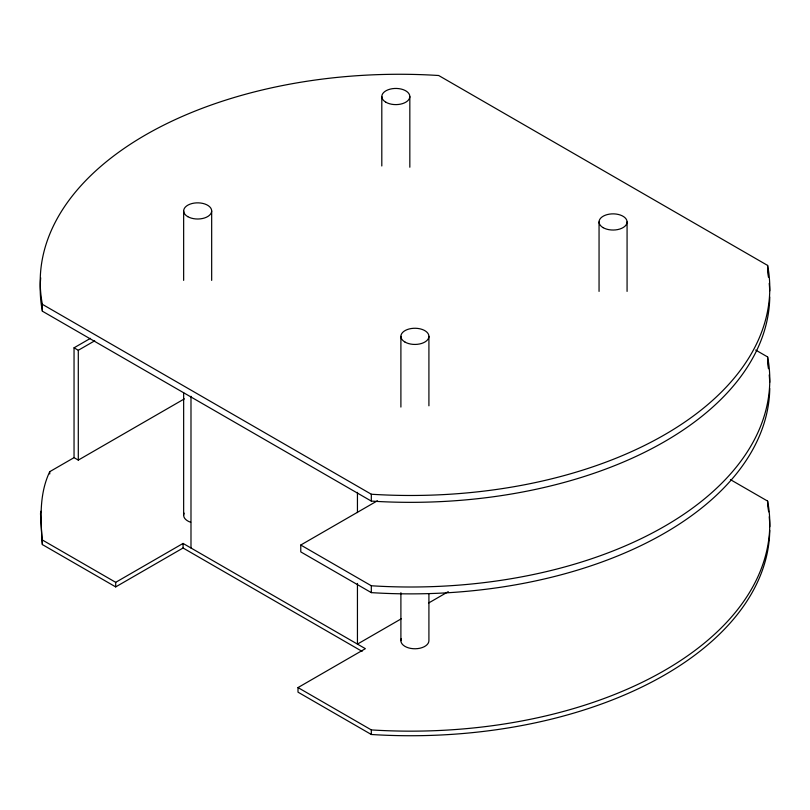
<?xml version="1.0" encoding="UTF-8"?>
<svg xmlns="http://www.w3.org/2000/svg" width="810" height="810" viewBox="0 0 810 810"><rect width="100%" height="100%" fill="white"/><g stroke="black" fill="none" stroke-linecap="round" stroke-linejoin="round"><path stroke-width="1.21" d="M40.986 511.231L40.5 513.692L42.373 544.573L115.698 586.906L183.07 548.005L362.09 651.372M184.386 398.864L78.297 460.1L74.044 457.65L49.734 471.683C38.88 494.444 40.621 520.141 42.373 544.573M74.044 457.65L74.044 347.814L90.447 338.347M74.044 347.814L78.297 350.274L94.709 340.808M42.373 539.997L115.698 582.329L183.07 543.429L365.371 648.678L297.999 687.579L297.999 692.155L371.314 734.488A359.164 207.36 0 0 0 769.763 530.388M769.763 388.527A359.164 207.36 0 0 1 371.314 592.626L300.773 551.894L300.773 545.029L377.409 500.783M401.223 618.83L357.443 644.102L357.443 583.413M428.581 603.035L448.274 591.664M768.457 277.202A359.164 207.36 0 0 0 767.627 272.292L767.627 265.427L438.686 75.512A359.164 207.36 0 0 0 42.373 304.327L42.373 311.192L371.314 501.096A359.164 207.36 0 0 0 769.763 297.007M755.689 350.062L767.627 356.947L767.627 363.811A359.164 207.36 0 0 1 768.457 368.732M730.417 479.621L767.627 501.096L767.627 505.673A359.164 207.36 0 0 1 768.639 511.829M42.373 304.327L371.314 494.232A359.164 207.36 0 0 0 767.627 265.427M300.773 545.029L371.314 585.762A359.164 207.36 0 0 0 767.627 356.947M297.999 687.579L371.314 729.911A359.164 207.36 0 0 0 767.627 501.096M627.072 221.95L627.072 291.397M599.056 221.95L599.056 291.397M428.915 336.352L428.915 405.81M428.915 593.953L428.915 640.669A14.013 8.09 0 0 1 413.08 648.699A14.013 8.09 0 0 1 401.375 638.584M409.83 96.522L409.83 167.235M400.899 336.352L400.899 407.065M400.899 592.687L400.899 640.669M381.804 96.522L381.804 165.979M371.314 494.232L371.314 501.096M371.314 585.762L371.314 592.626M371.314 729.911L371.314 734.488M357.443 492.369L357.443 512.598M211.673 210.934L211.673 280.382M190.988 396.272L190.988 548.005M183.647 210.934L183.647 280.382M183.647 392.759L183.647 515.251M183.07 543.429L183.07 548.005M115.698 582.329L115.698 586.906M78.297 350.274L78.297 460.1M49.734 471.683L49.734 473.971M190.654 522.258A14.013 8.09 0 0 1 184.123 513.155M42.373 311.192A359.164 207.36 0 0 1 40.692 277.84M769.216 283.378A359.164 207.36 0 0 1 769.713 290.81M769.216 374.898A359.164 207.36 0 0 1 769.713 382.33M769.216 516.77A359.164 207.36 0 0 1 769.773 526.672M385.904 102.242A14.013 8.09 0 0 0 409.354 98.618A14.013 8.09 0 0 0 392.192 88.715A14.013 8.09 0 0 0 385.904 102.242M187.758 216.645A14.013 8.09 0 0 0 211.197 213.02A14.013 8.09 0 0 0 194.035 203.118A14.013 8.09 0 0 0 187.758 216.645M405 342.073A14.013 8.09 0 0 0 428.439 338.448A14.013 8.09 0 0 0 411.277 328.536A14.013 8.09 0 0 0 405 342.073M603.156 227.671A14.013 8.09 0 0 0 626.596 224.046A14.013 8.09 0 0 0 609.434 214.134A14.013 8.09 0 0 0 603.156 227.671"/></g></svg>
